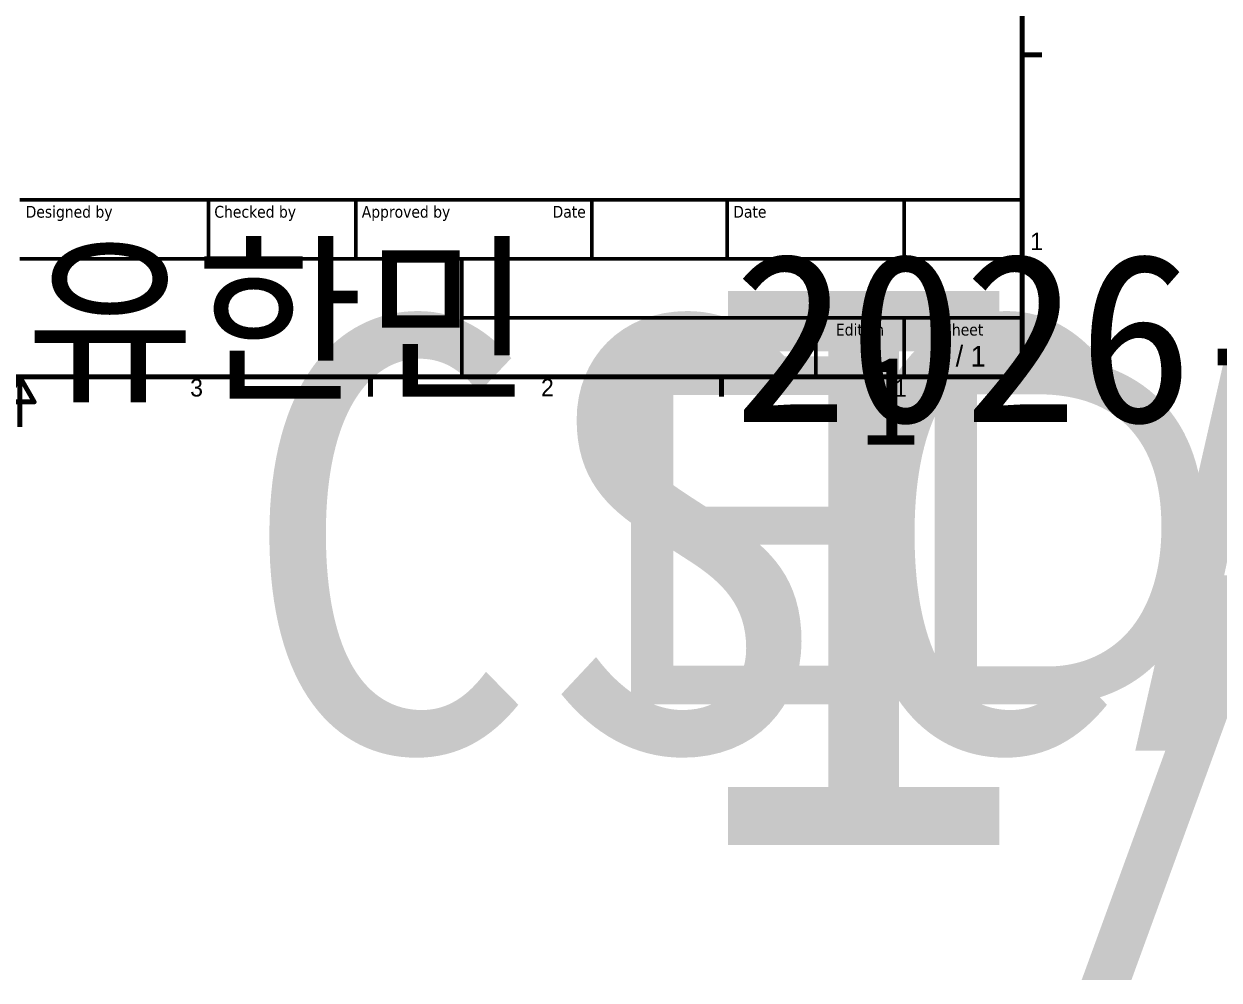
# Model space of a CAD drawing. Header units: millimetres. Extents: x 1021 to 2778, y -197 to 600.
# Drawn here: x 1433.5 to 1899.8, y -197 to 176.2 of the extents above; entities that cross this region are included whole.
import ezdxf
from ezdxf.enums import TextEntityAlignment as Align

# ---------------------------------------------------------------- set-up
doc = ezdxf.new("R2018")
doc.units = ezdxf.units.MM
doc.header["$LTSCALE"] = 2
doc.layers.get('0').update_dxf_attribs({"lineweight": 25})
doc.layers.add('경계(ISO)', color=7, linetype='Continuous', lineweight=70)
doc.layers.add('제목(ISO)', color=7, linetype='Continuous', lineweight=50)
doc.styles.get("Standard").update_dxf_attribs({"font": ''})
doc.styles.add('주 텍스트 (ISO)', font='')
doc.styles.add('텍스트 스타일41', font='')
doc.styles.get('Standard').set_extended_font_data('Gulim')
doc.styles.get('주 텍스트 (ISO)').set_extended_font_data('Gulim')
doc.styles.get('텍스트 스타일41').set_extended_font_data('Tahoma')

# ---------------------------------------------------------------- blocks, each defined once
blk = doc.blocks.new('경계 Default Border')
at = {"layer": '경계(ISO)'}
for p, q in [((410, 74.25), (413.9, 74.25)), ((280, 10), (280, 6.1)), ((350, 10), (350, 6.1))]:
    blk.add_line(p, q, dxfattribs=at)
at = {"layer": '경계(ISO)', "flags": 128}
for points in [[(10, 10), (10, 287), (410, 287), (410, 10), (10, 10)], [(210, 0), (210, 10), (207.11, 5), (212.89, 5), (210, 10)]]:
    blk.add_lwpolyline(points, dxfattribs=at)
at = {"layer": '경계(ISO)', "char_height": 3.5, "attachment_point": 7}
for s, insert in [('1', (411.62, 35.29)), ('3', (244.01, 6.02)), ('2', (314.01, 6.1)), ('1', (384.47, 6.01))]:
    blk.add_mtext(s, dxfattribs=dict(at, insert=insert))
blk = doc.blocks.new('제목 블록 ISO')
at = {"layer": '제목(ISO)'}
for p, q in [((270.07, 130), (100.07, 130)), ((132.07, 120), (132.07, 130)), ((157.07, 120), (157.07, 130)), ((197.07, 120), (197.07, 130)), ((220.07, 120), (220.07, 130)), ((250.07, 120), (250.07, 130)), ((270.07, 100), (270.07, 130)), ((100.07, 120), (270.07, 120)), ((175.07, 120), (175.07, 100)), ((270.07, 110), (175.07, 110)), ((235.07, 100), (235.07, 110)), ((250.07, 100), (250.07, 110)), ((100.07, 100), (270.07, 100))]:
    blk.add_line(p, q, dxfattribs=at)
at = {"layer": '제목(ISO)', "style": '텍스트 스타일41'}
for s, p in [('Designed by', (101.07, 129)), ('Checked by', (133.07, 129)), ('Approved by', (158.07, 129)), ('Date', (221.07, 129))]:
    blk.add_text(s, height=2, dxfattribs=at).set_placement(p, align=Align.TOP_LEFT)
blk.add_text('Date', height=2, dxfattribs=at).set_placement((196.07, 129), align=Align.TOP_RIGHT)
for s, p in [('Edition', (242.57, 109)), ('Sheet', (260.07, 109))]:
    blk.add_text(s, height=2, dxfattribs=at).set_placement(p, align=Align.TOP_CENTER)
at = {"layer": '제목(ISO)', "style": '주 텍스트 (ISO)'}
blk.add_text('1 / 1 ', height=3.5, dxfattribs=at).set_placement((260.07, 103.5), align=Align.MIDDLE_CENTER)
at = {"layer": '제목(ISO)', "lineweight": 30, "flags": 104}
for tag, p in [('CHECKED_BY', (133.07, 121)), ('ENG_APPROVED_BY', (158.07, 121)), ('AUTHOR', (101.07, 121)), ('CREATION_DATE', (221.07, 121))]:
    blk.add_attdef(tag, text='', height=2.5, dxfattribs=at).set_placement(p, align=Align.BOTTOM_LEFT)
blk.add_attdef('ENG_APPROVAL_DATE', text='', height=2.5, dxfattribs=at).set_placement((196.07, 121), align=Align.BOTTOM_RIGHT)
for tag, p in [('TITLE', (222.57, 115)), ('COMPANY', (137.41, 109.96)), ('REVISION_NUMBER', (242.57, 103.5))]:
    blk.add_attdef(tag, text='', height=3.5, dxfattribs=at).set_placement(p, align=Align.MIDDLE_CENTER)
blk.add_attdef('PART_NUMBER', text='', height=3.5, dxfattribs=at).set_placement((176.07, 105), align=Align.MIDDLE_LEFT)

msp = doc.modelspace()

# ---------------------------------------------------------------- block references
at = {"color": 0, "xscale": 1.955541042, "yscale": 1.955541042, "zscale": 1.955541042}
msp.add_blockref('경계 Default Border', (1021.2295, 18.9002), dxfattribs=at)
at = {"color": 0}
ref = msp.add_blockref('제목 블록 ISO', (1201.6652, -191.608), dxfattribs=dict(at, xscale=2.300636519999999, yscale=2.300636519999999, zscale=2.300636519999999))
lines = msp.add_mtext('I/O 모듈', dxfattribs={"layer": '제목(ISO)', "insert": (1687.612, 71.9201), "char_height": 216.25983, "attachment_point": 1})
ref.add_attrib('TITLE', '', (1687.612, 71.9201), dxfattribs={"flags": 104}).embed_mtext(lines)
lines = msp.add_mtext('{\\f굴림|b0|i0|c129|p50;EDIO 36/36}', dxfattribs={"layer": '제목(ISO)', "insert": (1655.8215, 46.3916), "char_height": 135.737555, "attachment_point": 1})
ref.add_attrib('PART_NUMBER', '', (1655.8215, 46.3916), dxfattribs={"flags": 104}).embed_mtext(lines)
lines = msp.add_mtext('CSCAM', dxfattribs={"layer": '제목(ISO)', "insert": (1517.806, 61.3657), "char_height": 168.81596, "attachment_point": 1})
ref.add_attrib('COMPANY', '', (1517.806, 61.3657), dxfattribs={"flags": 104}).embed_mtext(lines)
lines = msp.add_mtext('{\\f굴림|b0|i0|c129|p50;유한민}', dxfattribs={"layer": '제목(ISO)', "insert": (1434.1937, 86.769), "char_height": 52.622724, "attachment_point": 1})
ref.add_attrib('AUTHOR', '', (1434.1937, 86.769), dxfattribs={"flags": 104}).embed_mtext(lines)
lines = msp.add_mtext('2026-07-29', dxfattribs={"layer": '제목(ISO)', "insert": (1710.2701, 86.769), "char_height": 65.95125, "attachment_point": 1})
ref.add_attrib('CREATION_DATE', '', (1710.2701, 86.769), dxfattribs={"flags": 104}).embed_mtext(lines)
lines = msp.add_mtext('1', dxfattribs={"layer": '제목(ISO)', "insert": (1759.7338, 46.5079), "char_height": 34.5095, "attachment_point": 1})
ref.add_attrib('REVISION_NUMBER', '', (1759.7338, 46.5079), dxfattribs={"flags": 104}).embed_mtext(lines)

doc.saveas('drawing.dxf')
